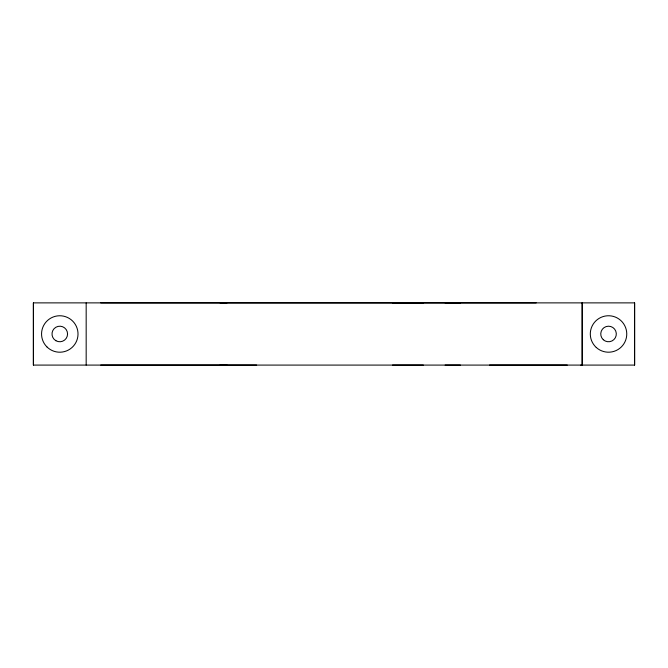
<?xml version="1.0" encoding="UTF-8"?>
<svg xmlns="http://www.w3.org/2000/svg" width="668" height="668" viewBox="0 0 668 668"><rect width="100%" height="100%" fill="white"/><g stroke="black" fill="none" stroke-linecap="round" stroke-linejoin="round"><path stroke-width="1" d="M33.4 365.087L33.4 302.88L634.6 302.88L634.6 365.087L33.4 365.087L33.4 302.88M460.369 302.88L445.105 302.88M460.369 365.087L445.105 365.087M423.345 302.88L392.492 302.88M423.345 365.087L392.492 365.087M100.734 302.871L536.17 302.871M100.734 365.07L256.637 365.087M489.519 365.079L567.274 365.07M580.717 365.087L582.496 365.087M220.073 302.871L226.953 302.88M220.073 365.079L226.953 365.087M634.6 302.88L634.6 365.087M582.463 302.88L582.463 365.087M581.928 302.88L581.928 365.087M86.172 302.88L86.172 365.087M603.296 339.728A7.774 7.774 0 0 0 616.13 335.637A7.774 7.774 0 0 0 606.168 326.569A7.774 7.774 0 0 0 603.296 339.728M596.257 347.46A18.236 18.236 0 0 0 626.342 337.866A18.236 18.236 0 0 0 602.995 316.607A18.236 18.236 0 0 0 596.257 347.46M46.894 346.876A18.236 18.236 0 0 0 77.396 338.701A18.236 18.236 0 0 0 55.068 316.373A18.236 18.236 0 0 0 46.894 346.876M55.895 340.713A7.774 7.774 0 0 0 67.56 333.983A7.774 7.774 0 0 0 55.895 327.245A7.774 7.774 0 0 0 55.895 340.713"/></g></svg>
